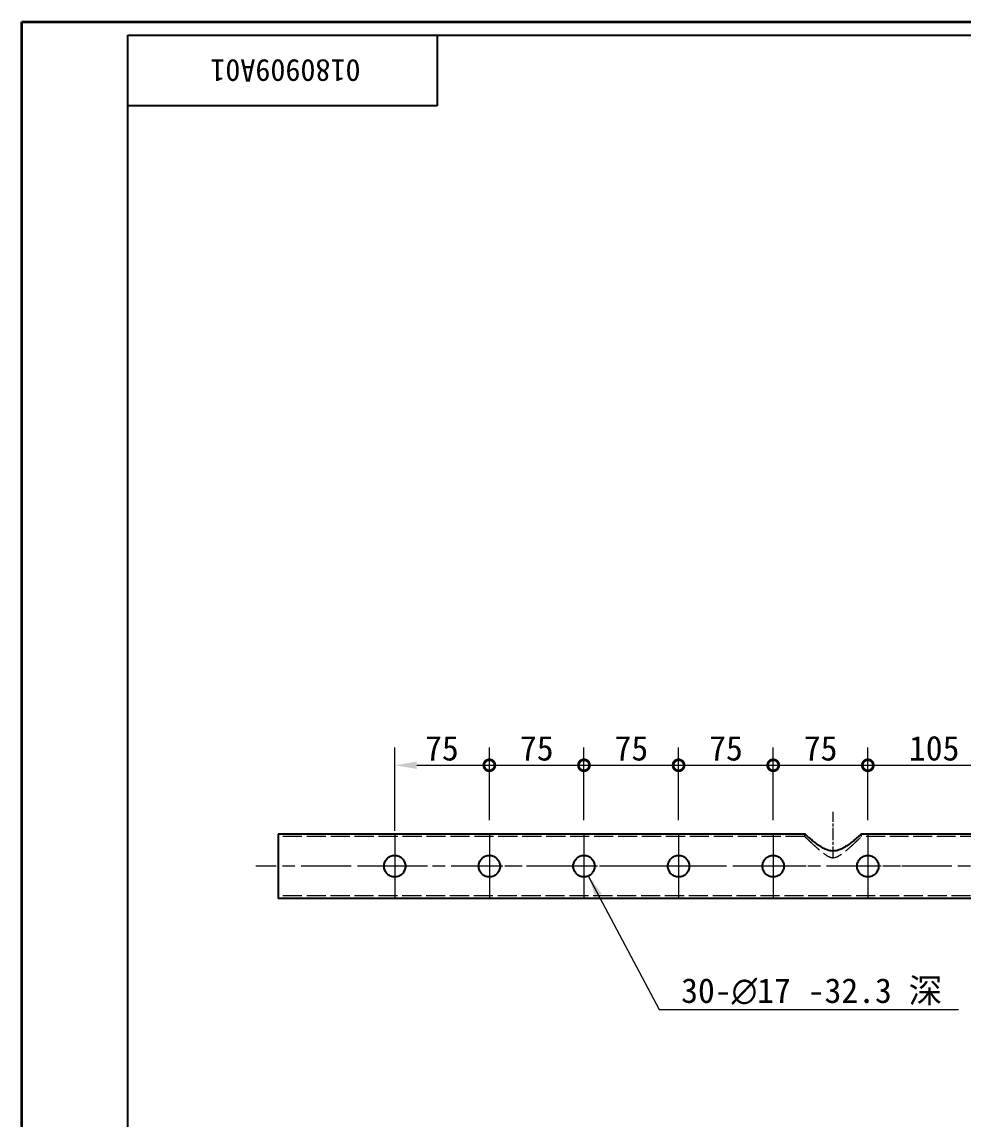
# Model space of a CAD drawing. Header units: millimetres. Extents: x 42 to 2902, y 38 to 2041.
# Drawn here: x 42 to 788, y 1171 to 2041 of the extents above; entities that cross this region are included whole.
import ezdxf

# ---------------------------------------------------------------- set-up
doc = ezdxf.new("R2010")
doc.units = ezdxf.units.MM
doc.header["$LTSCALE"] = 7
doc.linetypes.add('CHAIN', pattern=[0.3543, 0.2362, -0.0295, 0.0591, -0.0295])
doc.linetypes.add('DASHED', pattern=[0.2067, 0.1654, -0.0413])
for name, color, linetype, lineweight, true_color in [('中心标记 (ISO)', 1, 'CHAIN', 18, 0xff0000), ('中心线 (ISO)', 1, 'CHAIN', 18, 0xff0000), ('尺寸 (ISO)', 7, 'Continuous', 18, 0x008000), ('符号 (ISO)', 7, 'Continuous', 18, 0x008000), ('隐藏 (ISO)', 5, 'DASHED', 18, 0x0000ff)]:
    doc.layers.add(name, color=color, linetype=linetype, lineweight=lineweight, true_color=true_color)
doc.layers.add('可见 (ISO)', color=7, linetype='Continuous', lineweight=25)
doc.layers.add('图框 (ISO)', color=7, linetype='Continuous', lineweight=35)
doc.styles.add('文本样式74', font='SimSun.ttf')
doc.styles.add('最新国标', font='simfang.ttf')
doc.dimstyles.new('默认 (GB)', dxfattribs={"dimscale": 7, "dimtxt": 2.8, "dimasz": 2.5, "dimexe": 2, "dimexo": 1.5, "dimgap": 0.5, "dimtad": 1, "dimtoh": 1, "dimdsep": 46, "dimtxsty": '最新国标', "dimcen": 0.09, "dimdle": 10, "dimclrd": 256, "dimclre": 256, "dimclrt": 256, "dimaunit": 1, "dimadec": 3, "dimazin": 2, "dimtfac": 0.535714, "dimtdec": 3, "dimtmove": 0, "dimatfit": 3, "dimfxl": 0, "dimtolj": 1, "dimlwd": -1, "dimlwe": -1, "dimarcsym": 0})
doc.dimstyles.new('默认 (GB)$7', dxfattribs={"dimscale": 7, "dimtxt": 2.8, "dimasz": 2.5, "dimexe": 2, "dimexo": 1.5, "dimgap": 0.5, "dimtad": 1, "dimtoh": 1, "dimdsep": 46, "dimtxsty": '最新国标', "dimcen": 0.09, "dimdle": 10, "dimclrd": 256, "dimclre": 256, "dimclrt": 256, "dimaunit": 1, "dimadec": 3, "dimazin": 2, "dimtfac": 0.535714, "dimtdec": 3, "dimtmove": 0, "dimatfit": 3, "dimfxl": 0, "dimtolj": 1, "dimlwd": -1, "dimlwe": -1, "dimarcsym": 0})

# ---------------------------------------------------------------- blocks, each defined once
blk = doc.blocks.new('图框 最新国标')
at = {"layer": '图框 (ISO)'}
for p, q in [((6, 7), (6, 291.5)), ((6, 291.5), (414.5, 291.5))]:
    blk.add_line(p, q, dxfattribs=at)
at = {"layer": '图框 (ISO)', "color": 7, "linetype": 'Continuous', "lineweight": 25}
for p, q in [((18, 290), (413, 290)), ((18, 7), (18, 290)), ((18, 290), (413, 290)), ((53, 290), (53, 282)), ((53, 282), (18, 282))]:
    blk.add_line(p, q, dxfattribs=at)
at = {"layer": '图框 (ISO)', "style": '文本样式74'}
blk.add_attdef('零件代号_001', (44.34, 287.25), '', height=2.5, rotation=180, dxfattribs=at)
blk = doc.blocks.new('_DotSmall')
at = {"color": 0, "linetype": 'ByBlock', "const_width": 0.5}
blk.add_lwpolyline([(-0.0625, 0, 1), (0.0625, 0, 1)], format="xyb", close=True, dxfattribs=at)
blk = doc.blocks.new('*D5')
at = {"layer": 'Defpoints', "color": 0, "transparency": 16777216}
for p in [(412.49, 1451.13), (412.49, 1397.13), (337.49, 1388.63)]:
    blk.add_point(p, dxfattribs=at)
at = {"layer": '尺寸 (ISO)', "color": 116, "true_color": 0x00803f, "transparency": 16777216}
for p, q in [((337.49, 1399.13), (337.49, 1465.13)), ((412.49, 1407.63), (412.49, 1465.13)), ((354.99, 1451.13), (412.49, 1451.13))]:
    blk.add_line(p, q, dxfattribs=at)
blk.add_solid([(354.99, 1454.05), (354.99, 1448.21), (337.49, 1451.13)], dxfattribs=at)
at = {"layer": '尺寸 (ISO)', "color": 116, "true_color": 0x00803f, "transparency": 16777216, "xscale": 17.5, "yscale": 17.5, "zscale": 17.5}
blk.add_blockref('_DotSmall', (412.49, 1451.13), dxfattribs=at)
at = {"layer": '尺寸 (ISO)', "transparency": 16777216, "insert": (374.91, 1464.54), "char_height": 19.6, "attachment_point": 5, "style": '最新国标'}
blk.add_mtext('\\A1;75', dxfattribs=at)
blk = doc.blocks.new('*D7')
at = {"layer": 'Defpoints', "color": 0, "transparency": 16777216}
for p in [(487.49, 1451.13), (412.49, 1397.13), (487.49, 1397.13)]:
    blk.add_point(p, dxfattribs=at)
at = {"layer": '尺寸 (ISO)', "color": 116, "true_color": 0x00803f, "transparency": 16777216}
for p, q in [((412.49, 1407.63), (412.49, 1465.13)), ((487.49, 1407.63), (487.49, 1465.13)), ((412.49, 1451.13), (487.49, 1451.13))]:
    blk.add_line(p, q, dxfattribs=at)
at = {"layer": '尺寸 (ISO)', "color": 116, "true_color": 0x00803f, "transparency": 16777216, "xscale": 17.5, "yscale": 17.5, "zscale": 17.5, "rotation": 180}
blk.add_blockref('_DotSmall', (412.49, 1451.13), dxfattribs=at)
at = {"layer": '尺寸 (ISO)', "color": 116, "true_color": 0x00803f, "transparency": 16777216, "xscale": 17.5, "yscale": 17.5, "zscale": 17.5}
blk.add_blockref('_DotSmall', (487.49, 1451.13), dxfattribs=at)
at = {"layer": '尺寸 (ISO)', "transparency": 16777216, "insert": (450.07, 1464.54), "char_height": 19.6, "attachment_point": 5, "style": '最新国标'}
blk.add_mtext('\\A1;75', dxfattribs=at)
blk = doc.blocks.new('*D8')
at = {"layer": 'Defpoints', "color": 0, "transparency": 16777216}
for p in [(562.49, 1451.13), (487.49, 1397.13), (562.49, 1397.13)]:
    blk.add_point(p, dxfattribs=at)
at = {"layer": '尺寸 (ISO)', "color": 116, "true_color": 0x00803f, "transparency": 16777216}
for p, q in [((487.49, 1407.63), (487.49, 1465.13)), ((562.49, 1407.63), (562.49, 1465.13)), ((487.49, 1451.13), (562.49, 1451.13))]:
    blk.add_line(p, q, dxfattribs=at)
at = {"layer": '尺寸 (ISO)', "color": 116, "true_color": 0x00803f, "transparency": 16777216, "xscale": 17.5, "yscale": 17.5, "zscale": 17.5, "rotation": 180}
blk.add_blockref('_DotSmall', (487.49, 1451.13), dxfattribs=at)
at = {"layer": '尺寸 (ISO)', "color": 116, "true_color": 0x00803f, "transparency": 16777216, "xscale": 17.5, "yscale": 17.5, "zscale": 17.5}
blk.add_blockref('_DotSmall', (562.49, 1451.13), dxfattribs=at)
at = {"layer": '尺寸 (ISO)', "transparency": 16777216, "insert": (525.07, 1464.54), "char_height": 19.6, "attachment_point": 5, "style": '最新国标'}
blk.add_mtext('\\A1;75', dxfattribs=at)
blk = doc.blocks.new('*D9')
at = {"layer": 'Defpoints', "color": 0, "transparency": 16777216}
for p in [(637.49, 1451.13), (562.49, 1397.13), (637.49, 1397.13)]:
    blk.add_point(p, dxfattribs=at)
at = {"layer": '尺寸 (ISO)', "color": 116, "true_color": 0x00803f, "transparency": 16777216}
for p, q in [((562.49, 1407.63), (562.49, 1465.13)), ((637.49, 1407.63), (637.49, 1465.13)), ((562.49, 1451.13), (637.49, 1451.13))]:
    blk.add_line(p, q, dxfattribs=at)
at = {"layer": '尺寸 (ISO)', "color": 116, "true_color": 0x00803f, "transparency": 16777216, "xscale": 17.5, "yscale": 17.5, "zscale": 17.5, "rotation": 180}
blk.add_blockref('_DotSmall', (562.49, 1451.13), dxfattribs=at)
at = {"layer": '尺寸 (ISO)', "color": 116, "true_color": 0x00803f, "transparency": 16777216, "xscale": 17.5, "yscale": 17.5, "zscale": 17.5}
blk.add_blockref('_DotSmall', (637.49, 1451.13), dxfattribs=at)
at = {"layer": '尺寸 (ISO)', "transparency": 16777216, "insert": (600.07, 1464.54), "char_height": 19.6, "attachment_point": 5, "style": '最新国标'}
blk.add_mtext('\\A1;75', dxfattribs=at)
blk = doc.blocks.new('*D10')
at = {"layer": 'Defpoints', "color": 0, "transparency": 16777216}
for p in [(712.49, 1451.13), (637.49, 1397.13), (712.49, 1397.13)]:
    blk.add_point(p, dxfattribs=at)
at = {"layer": '尺寸 (ISO)', "color": 116, "true_color": 0x00803f, "transparency": 16777216}
for p, q in [((637.49, 1407.63), (637.49, 1465.13)), ((712.49, 1407.63), (712.49, 1465.13)), ((637.49, 1451.13), (712.49, 1451.13))]:
    blk.add_line(p, q, dxfattribs=at)
at = {"layer": '尺寸 (ISO)', "color": 116, "true_color": 0x00803f, "transparency": 16777216, "xscale": 17.5, "yscale": 17.5, "zscale": 17.5, "rotation": 180}
blk.add_blockref('_DotSmall', (637.49, 1451.13), dxfattribs=at)
at = {"layer": '尺寸 (ISO)', "color": 116, "true_color": 0x00803f, "transparency": 16777216, "xscale": 17.5, "yscale": 17.5, "zscale": 17.5}
blk.add_blockref('_DotSmall', (712.49, 1451.13), dxfattribs=at)
at = {"layer": '尺寸 (ISO)', "transparency": 16777216, "insert": (675.07, 1464.54), "char_height": 19.6, "attachment_point": 5, "style": '最新国标'}
blk.add_mtext('\\A1;75', dxfattribs=at)
blk = doc.blocks.new('*D11')
at = {"layer": 'Defpoints', "color": 0, "transparency": 16777216}
for p in [(817.49, 1451.13), (712.49, 1397.13), (817.49, 1397.13)]:
    blk.add_point(p, dxfattribs=at)
at = {"layer": '尺寸 (ISO)', "color": 116, "true_color": 0x00803f, "transparency": 16777216}
for p, q in [((712.49, 1407.63), (712.49, 1465.13)), ((817.49, 1407.63), (817.49, 1465.13)), ((712.49, 1451.13), (817.49, 1451.13))]:
    blk.add_line(p, q, dxfattribs=at)
at = {"layer": '尺寸 (ISO)', "color": 116, "true_color": 0x00803f, "transparency": 16777216, "xscale": 17.5, "yscale": 17.5, "zscale": 17.5, "rotation": 180}
blk.add_blockref('_DotSmall', (712.49, 1451.13), dxfattribs=at)
at = {"layer": '尺寸 (ISO)', "color": 116, "true_color": 0x00803f, "transparency": 16777216, "xscale": 17.5, "yscale": 17.5, "zscale": 17.5}
blk.add_blockref('_DotSmall', (817.49, 1451.13), dxfattribs=at)
at = {"layer": '尺寸 (ISO)', "transparency": 16777216, "insert": (765.07, 1464.54), "char_height": 19.6, "attachment_point": 5, "style": '最新国标'}
blk.add_mtext('\\A1;105', dxfattribs=at)

msp = doc.modelspace()

# ---------------------------------------------------------------- linework, layer by layer
at = {"layer": '中心标记 (ISO)', "ltscale": 6.905261}
for p, q in [((337.488, 1397.13), (337.488, 1353.63)), ((412.488, 1397.13), (412.488, 1353.63)), ((487.488, 1397.13), (487.488, 1353.63)), ((562.488, 1397.13), (562.488, 1353.63)), ((637.488, 1397.13), (637.488, 1353.63)), ((712.488, 1397.13), (712.488, 1353.63)), ((337.488, 1388.63), (337.488, 1345.13)), ((412.488, 1388.63), (412.488, 1345.13)), ((487.488, 1388.63), (487.488, 1345.13)), ((562.488, 1388.63), (562.488, 1345.13)), ((637.488, 1388.63), (637.488, 1345.13)), ((712.488, 1388.63), (712.488, 1345.13))]:
    msp.add_line(p, q, dxfattribs=at)
at = {"layer": '中心标记 (ISO)', "ltscale": 8.254583}
for p, q in [((363.488, 1371.13), (311.488, 1371.13)), ((363.488, 1371.13), (311.488, 1371.13)), ((438.488, 1371.13), (386.488, 1371.13)), ((438.488, 1371.13), (386.488, 1371.13)), ((513.488, 1371.13), (461.488, 1371.13)), ((513.488, 1371.13), (461.488, 1371.13)), ((588.488, 1371.13), (536.488, 1371.13)), ((588.488, 1371.13), (536.488, 1371.13)), ((663.488, 1371.13), (611.488, 1371.13)), ((663.488, 1371.13), (611.488, 1371.13)), ((738.488, 1371.13), (686.488, 1371.13)), ((738.488, 1371.13), (686.488, 1371.13))]:
    msp.add_line(p, q, dxfattribs=at)
at = {"layer": '中心线 (ISO)', "ltscale": 5.873425}
msp.add_line((684.988, 1377.13), (684.988, 1414.13), dxfattribs=at)
at = {"layer": '中心线 (ISO)', "ltscale": 23.990969}
msp.add_line((2742.488, 1371.13), (227.488, 1371.13), dxfattribs=at)
at = {"layer": '可见 (ISO)'}
for p, q in [((244.988, 1396.63), (244.988, 1345.63)), ((662.488, 1396.63), (244.988, 1396.63)), ((1117.488, 1396.63), (707.488, 1396.63)), ((2724.988, 1345.63), (244.988, 1345.63))]:
    msp.add_line(p, q, dxfattribs=at)
for points, knots in [([(707.488, 1396.63), (707.488, 1396.63), (707.334, 1396.493), (706.715, 1395.95), (706.252, 1395.544), (705.068, 1394.521), (704.347, 1393.902), (702.727, 1392.542), (701.829, 1391.801), (699.906, 1390.266), (698.802, 1389.41), (696.421, 1387.684), (695.146, 1386.815), (692.466, 1385.228), (691.064, 1384.511), (688.131, 1383.459), (686.599, 1383.13), (683.378, 1383.13), (681.845, 1383.459), (678.913, 1384.511), (677.511, 1385.228), (674.831, 1386.815), (673.555, 1387.684), (671.175, 1389.41), (670.07, 1390.266), (668.148, 1391.801), (667.25, 1392.542), (665.63, 1393.902), (664.908, 1394.521), (663.725, 1395.544), (663.261, 1395.95), (662.643, 1396.493), (662.488, 1396.63), (662.488, 1396.63)], [3.7471351, 3.7471351, 3.7471351, 3.7471351, 4.200678, 4.200678, 4.6542208, 4.6542208, 5.1077637, 5.1077637, 5.5613066, 5.5613066, 6.0445475, 6.0445475, 6.5277884, 6.5277884, 7.0110293, 7.0110293, 7.4942702, 7.4942702, 7.9775111, 7.9775111, 8.460752, 8.460752, 8.9439929, 8.9439929, 9.4272338, 9.4272338, 9.8807767, 9.8807767, 10.3343195, 10.3343195, 10.7878624, 10.7878624, 11.2414053, 11.2414053, 11.2414053, 11.2414053]), ([(328.988, 1371.13), (328.988, 1372.206), (329.205, 1373.348), (330.075, 1375.44), (330.728, 1376.391), (332.228, 1377.891), (333.178, 1378.543), (335.27, 1379.413), (336.412, 1379.63), (338.565, 1379.63), (339.707, 1379.413), (341.798, 1378.543), (342.749, 1377.891), (344.249, 1376.391), (344.902, 1375.44), (345.772, 1373.348), (345.988, 1372.206), (345.988, 1371.13)], [1.2914902, 1.2914902, 1.2914902, 1.2914902, 1.6142879, 1.6142879, 1.9370856, 1.9370856, 2.260033, 2.260033, 2.5829805, 2.5829805, 2.905928, 2.905928, 3.2288754, 3.2288754, 3.5516731, 3.5516731, 3.8744707, 3.8744707, 3.8744707, 3.8744707]), ([(403.988, 1371.13), (403.988, 1372.206), (404.205, 1373.348), (405.075, 1375.44), (405.728, 1376.391), (407.228, 1377.891), (408.178, 1378.543), (410.27, 1379.413), (411.412, 1379.63), (413.565, 1379.63), (414.707, 1379.413), (416.798, 1378.543), (417.749, 1377.891), (419.249, 1376.391), (419.902, 1375.44), (420.772, 1373.348), (420.988, 1372.206), (420.988, 1371.13)], [1.2914902, 1.2914902, 1.2914902, 1.2914902, 1.6142879, 1.6142879, 1.9370856, 1.9370856, 2.260033, 2.260033, 2.5829805, 2.5829805, 2.905928, 2.905928, 3.2288754, 3.2288754, 3.5516731, 3.5516731, 3.8744707, 3.8744707, 3.8744707, 3.8744707]), ([(478.988, 1371.13), (478.988, 1372.206), (479.205, 1373.348), (480.075, 1375.44), (480.728, 1376.391), (482.228, 1377.891), (483.178, 1378.543), (485.27, 1379.413), (486.412, 1379.63), (488.565, 1379.63), (489.707, 1379.413), (491.798, 1378.543), (492.749, 1377.891), (494.249, 1376.391), (494.902, 1375.44), (495.772, 1373.348), (495.988, 1372.206), (495.988, 1371.13)], [1.2914902, 1.2914902, 1.2914902, 1.2914902, 1.6142879, 1.6142879, 1.9370856, 1.9370856, 2.260033, 2.260033, 2.5829805, 2.5829805, 2.905928, 2.905928, 3.2288754, 3.2288754, 3.5516731, 3.5516731, 3.8744707, 3.8744707, 3.8744707, 3.8744707]), ([(553.988, 1371.13), (553.988, 1372.206), (554.205, 1373.348), (555.075, 1375.44), (555.728, 1376.391), (557.228, 1377.891), (558.178, 1378.543), (560.27, 1379.413), (561.412, 1379.63), (563.565, 1379.63), (564.707, 1379.413), (566.798, 1378.543), (567.749, 1377.891), (569.249, 1376.391), (569.902, 1375.44), (570.772, 1373.348), (570.988, 1372.206), (570.988, 1371.13)], [1.2914902, 1.2914902, 1.2914902, 1.2914902, 1.6142879, 1.6142879, 1.9370856, 1.9370856, 2.260033, 2.260033, 2.5829805, 2.5829805, 2.905928, 2.905928, 3.2288754, 3.2288754, 3.5516731, 3.5516731, 3.8744707, 3.8744707, 3.8744707, 3.8744707]), ([(628.988, 1371.13), (628.988, 1372.206), (629.205, 1373.348), (630.075, 1375.44), (630.728, 1376.391), (632.228, 1377.891), (633.178, 1378.543), (635.27, 1379.413), (636.412, 1379.63), (638.565, 1379.63), (639.707, 1379.413), (641.798, 1378.543), (642.749, 1377.891), (644.249, 1376.391), (644.902, 1375.44), (645.772, 1373.348), (645.988, 1372.206), (645.988, 1371.13)], [1.2914902, 1.2914902, 1.2914902, 1.2914902, 1.6142879, 1.6142879, 1.9370856, 1.9370856, 2.260033, 2.260033, 2.5829805, 2.5829805, 2.905928, 2.905928, 3.2288754, 3.2288754, 3.5516731, 3.5516731, 3.8744707, 3.8744707, 3.8744707, 3.8744707]), ([(703.988, 1371.13), (703.988, 1372.206), (704.205, 1373.348), (705.075, 1375.44), (705.728, 1376.391), (707.228, 1377.891), (708.178, 1378.543), (710.27, 1379.413), (711.412, 1379.63), (713.565, 1379.63), (714.707, 1379.413), (716.798, 1378.543), (717.749, 1377.891), (719.249, 1376.391), (719.902, 1375.44), (720.772, 1373.348), (720.988, 1372.206), (720.988, 1371.13)], [1.2914902, 1.2914902, 1.2914902, 1.2914902, 1.6142879, 1.6142879, 1.9370856, 1.9370856, 2.260033, 2.260033, 2.5829805, 2.5829805, 2.905928, 2.905928, 3.2288754, 3.2288754, 3.5516731, 3.5516731, 3.8744707, 3.8744707, 3.8744707, 3.8744707]), ([(345.988, 1371.13), (345.988, 1370.054), (345.772, 1368.912), (344.902, 1366.82), (344.249, 1365.87), (342.749, 1364.369), (341.798, 1363.717), (339.707, 1362.847), (338.565, 1362.63), (337.488, 1362.63), (336.412, 1362.63), (335.27, 1362.847), (333.178, 1363.717), (332.228, 1364.369), (330.728, 1365.87), (330.075, 1366.82), (329.205, 1368.912), (328.988, 1370.054), (328.988, 1371.13)], [3.8744707, 3.8744707, 3.8744707, 3.8744707, 4.1972684, 4.1972684, 4.5200661, 4.5200661, 4.8430135, 4.8430135, 5.165961, 5.165961, 5.165961, 5.4889085, 5.4889085, 5.8118559, 5.8118559, 6.1346536, 6.1346536, 6.4574512, 6.4574512, 6.4574512, 6.4574512]), ([(420.988, 1371.13), (420.988, 1370.054), (420.772, 1368.912), (419.902, 1366.82), (419.249, 1365.87), (417.749, 1364.369), (416.798, 1363.717), (414.707, 1362.847), (413.565, 1362.63), (412.488, 1362.63), (411.412, 1362.63), (410.27, 1362.847), (408.178, 1363.717), (407.228, 1364.369), (405.728, 1365.87), (405.075, 1366.82), (404.205, 1368.912), (403.988, 1370.054), (403.988, 1371.13)], [3.8744707, 3.8744707, 3.8744707, 3.8744707, 4.1972684, 4.1972684, 4.5200661, 4.5200661, 4.8430135, 4.8430135, 5.165961, 5.165961, 5.165961, 5.4889085, 5.4889085, 5.8118559, 5.8118559, 6.1346536, 6.1346536, 6.4574512, 6.4574512, 6.4574512, 6.4574512]), ([(495.988, 1371.13), (495.988, 1370.054), (495.772, 1368.912), (494.902, 1366.82), (494.249, 1365.87), (492.749, 1364.369), (491.798, 1363.717), (489.707, 1362.847), (488.565, 1362.63), (487.488, 1362.63), (486.412, 1362.63), (485.27, 1362.847), (483.178, 1363.717), (482.228, 1364.369), (480.728, 1365.87), (480.075, 1366.82), (479.205, 1368.912), (478.988, 1370.054), (478.988, 1371.13)], [3.8744707, 3.8744707, 3.8744707, 3.8744707, 4.1972684, 4.1972684, 4.5200661, 4.5200661, 4.8430135, 4.8430135, 5.165961, 5.165961, 5.165961, 5.4889085, 5.4889085, 5.8118559, 5.8118559, 6.1346536, 6.1346536, 6.4574512, 6.4574512, 6.4574512, 6.4574512]), ([(570.988, 1371.13), (570.988, 1370.054), (570.772, 1368.912), (569.902, 1366.82), (569.249, 1365.87), (567.749, 1364.369), (566.798, 1363.717), (564.707, 1362.847), (563.565, 1362.63), (562.488, 1362.63), (561.412, 1362.63), (560.27, 1362.847), (558.178, 1363.717), (557.228, 1364.369), (555.728, 1365.87), (555.075, 1366.82), (554.205, 1368.912), (553.988, 1370.054), (553.988, 1371.13)], [3.8744707, 3.8744707, 3.8744707, 3.8744707, 4.1972684, 4.1972684, 4.5200661, 4.5200661, 4.8430135, 4.8430135, 5.165961, 5.165961, 5.165961, 5.4889085, 5.4889085, 5.8118559, 5.8118559, 6.1346536, 6.1346536, 6.4574512, 6.4574512, 6.4574512, 6.4574512]), ([(645.988, 1371.13), (645.988, 1370.054), (645.772, 1368.912), (644.902, 1366.82), (644.249, 1365.87), (642.749, 1364.369), (641.798, 1363.717), (639.707, 1362.847), (638.565, 1362.63), (637.488, 1362.63), (636.412, 1362.63), (635.27, 1362.847), (633.178, 1363.717), (632.228, 1364.369), (630.728, 1365.87), (630.075, 1366.82), (629.205, 1368.912), (628.988, 1370.054), (628.988, 1371.13)], [3.8744707, 3.8744707, 3.8744707, 3.8744707, 4.1972684, 4.1972684, 4.5200661, 4.5200661, 4.8430135, 4.8430135, 5.165961, 5.165961, 5.165961, 5.4889085, 5.4889085, 5.8118559, 5.8118559, 6.1346536, 6.1346536, 6.4574512, 6.4574512, 6.4574512, 6.4574512]), ([(720.988, 1371.13), (720.988, 1370.054), (720.772, 1368.912), (719.902, 1366.82), (719.249, 1365.87), (717.749, 1364.369), (716.798, 1363.717), (714.707, 1362.847), (713.565, 1362.63), (712.488, 1362.63), (711.412, 1362.63), (710.27, 1362.847), (708.178, 1363.717), (707.228, 1364.369), (705.728, 1365.87), (705.075, 1366.82), (704.205, 1368.912), (703.988, 1370.054), (703.988, 1371.13)], [3.8744707, 3.8744707, 3.8744707, 3.8744707, 4.1972684, 4.1972684, 4.5200661, 4.5200661, 4.8430135, 4.8430135, 5.165961, 5.165961, 5.165961, 5.4889085, 5.4889085, 5.8118559, 5.8118559, 6.1346536, 6.1346536, 6.4574512, 6.4574512, 6.4574512, 6.4574512])]:
    msp.add_open_spline(points, degree=3, knots=knots, dxfattribs=at)
at = {"layer": '隐藏 (ISO)', "ltscale": 13.115815}
msp.add_line((662.488, 1394.63), (244.988, 1394.63), dxfattribs=at)
at = {"layer": '隐藏 (ISO)', "ltscale": 0.544099}
for p, q in [((662.488, 1394.63), (662.488, 1396.63)), ((707.488, 1394.63), (707.488, 1396.63))]:
    msp.add_line(p, q, dxfattribs=at)
at = {"layer": '隐藏 (ISO)', "ltscale": 12.880201}
msp.add_line((1117.488, 1394.63), (707.488, 1394.63), dxfattribs=at)
at = {"layer": '隐藏 (ISO)', "ltscale": 13.08404}
msp.add_line((2724.988, 1347.63), (244.988, 1347.63), dxfattribs=at)
at = {"layer": '隐藏 (ISO)', "ltscale": 13.755605}
msp.add_open_spline([(662.488, 1394.63), (662.488, 1394.63), (662.648, 1394.477), (663.279, 1393.874), (663.75, 1393.425), (664.944, 1392.29), (665.668, 1391.604), (667.28, 1390.09), (668.168, 1389.263), (670.125, 1387.462), (671.277, 1386.416), (673.713, 1384.275), (674.997, 1383.179), (677.634, 1381.102), (678.969, 1380.124), (681.073, 1378.94), (681.789, 1378.595), (683.306, 1378.081), (684.105, 1377.912), (685.871, 1377.912), (686.671, 1378.081), (688.188, 1378.595), (688.904, 1378.94), (691.008, 1380.124), (692.343, 1381.102), (694.98, 1383.179), (696.264, 1384.275), (698.7, 1386.416), (699.852, 1387.462), (701.809, 1389.263), (702.696, 1390.09), (704.309, 1391.604), (705.033, 1392.29), (706.227, 1393.425), (706.698, 1393.874), (707.329, 1394.477), (707.488, 1394.63), (707.488, 1394.63)], degree=3, knots=[3.962272, 3.962272, 3.962272, 3.962272, 4.4230513, 4.4230513, 4.8838305, 4.8838305, 5.3446097, 5.3446097, 5.805389, 5.805389, 6.3351777, 6.3351777, 6.8649665, 6.8649665, 7.3947553, 7.3947553, 7.6596497, 7.6596497, 7.9245441, 7.9245441, 8.1894385, 8.1894385, 8.4543329, 8.4543329, 8.9841216, 8.9841216, 9.5139104, 9.5139104, 10.0436992, 10.0436992, 10.5044784, 10.5044784, 10.9652576, 10.9652576, 11.4260369, 11.4260369, 11.8868161, 11.8868161, 11.8868161, 11.8868161], dxfattribs=at)

# ---------------------------------------------------------------- block references
at = {"xscale": 7, "yscale": 7, "zscale": 7}
msp.add_blockref('图框 最新国标', (0, 0), dxfattribs=at).add_auto_attribs({'零件代号_001': '0180909A01'})

# ---------------------------------------------------------------- texts
at = {"layer": '符号 (ISO)', "insert": (564.519, 1260.677), "char_height": 19.6, "width": 229.63734, "attachment_point": 7, "line_spacing_factor": 0.49, "style": '最新国标'}
msp.add_mtext('30-\\fAIGDT|b0|i0;{\\H19.6000;n}\\fFangSong|b0|i0;{\\H19.6000;17 -32.3 深}', dxfattribs=at)

# ---------------------------------------------------------------- dimensions: what is measured, and where the dimension line sits
at = {"layer": '尺寸 (ISO)', "color": 116, "true_color": 0x00803f}
for base, p1, p2, override, picture, middle in [((412.488, 1451.13), (337.488, 1388.63), (412.488, 1397.13), {"dimgap": 0.5, "dimtoh": 0, "dimdec": 2, "dimblk2": 'DotSmall', "dimsah": 1, "dimdle": 0, "dimtol": 0, "dimlim": 0, "dimtp": 0, "dimtm": 0, "dimtdec": 3, "dimtofl": 0, "dimatfit": 1}, '*D5', (374.908, 1451.13)), ((487.488, 1451.13), (412.488, 1397.13), (487.488, 1397.13), {"dimgap": 0.5, "dimtoh": 0, "dimdec": 2, "dimblk1": 'DotSmall', "dimblk2": 'DotSmall', "dimsah": 1, "dimdle": 0, "dimtol": 0, "dimlim": 0, "dimtp": 0, "dimtm": 0, "dimtdec": 3, "dimtofl": 0, "dimatfit": 1}, '*D7', (450.068, 1451.13)), ((562.488, 1451.13), (487.488, 1397.13), (562.488, 1397.13), {"dimgap": 0.5, "dimtoh": 0, "dimdec": 2, "dimblk1": 'DotSmall', "dimblk2": 'DotSmall', "dimsah": 1, "dimdle": 0, "dimtol": 0, "dimlim": 0, "dimtp": 0, "dimtm": 0, "dimtdec": 3, "dimtofl": 0, "dimatfit": 1}, '*D8', (525.068, 1451.13)), ((637.488, 1451.13), (562.488, 1397.13), (637.488, 1397.13), {"dimgap": 0.5, "dimtoh": 0, "dimdec": 2, "dimblk1": 'DotSmall', "dimblk2": 'DotSmall', "dimsah": 1, "dimdle": 0, "dimtol": 0, "dimlim": 0, "dimtp": 0, "dimtm": 0, "dimtdec": 3, "dimtofl": 0, "dimatfit": 1}, '*D9', (600.068, 1451.13)), ((712.488, 1451.13), (637.488, 1397.13), (712.488, 1397.13), {"dimgap": 0.5, "dimtoh": 0, "dimdec": 2, "dimblk1": 'DotSmall', "dimblk2": 'DotSmall', "dimsah": 1, "dimdle": 0, "dimtol": 0, "dimlim": 0, "dimtp": 0, "dimtm": 0, "dimtdec": 3, "dimtofl": 0, "dimatfit": 1}, '*D10', (675.068, 1451.13)), ((817.488, 1451.13), (712.488, 1397.13), (817.488, 1397.13), {"dimgap": 0.5, "dimtoh": 0, "dimdec": 2, "dimblk1": 'DotSmall', "dimblk2": 'DotSmall', "dimsah": 1, "dimdle": 0, "dimtol": 0, "dimlim": 0, "dimtp": 0, "dimtm": 0, "dimtdec": 3, "dimtofl": 0, "dimatfit": 1}, '*D11', (765.068, 1451.13))]:
    dim = msp.add_linear_dim(base=base, p1=p1, p2=p2, angle=180, dimstyle='默认 (GB)', override=override, dxfattribs=at)
    dim.commit()
    dim.dimension.update_dxf_attribs({"geometry": picture, "text_midpoint": middle, "dimtype": 160})

# ---------------------------------------------------------------- leaders
at = {"layer": '符号 (ISO)', "annotation_type": 0, "has_hookline": 1, "hookline_direction": 0, "text_width": 219.919}
msp.add_leader([(490.93, 1363.358), (547.019, 1257.41), (564.519, 1257.41)], dimstyle='默认 (GB)$7', override={"dimgap": 0, "dimtad": 1}, dxfattribs=at)

doc.saveas('drawing.dxf')
